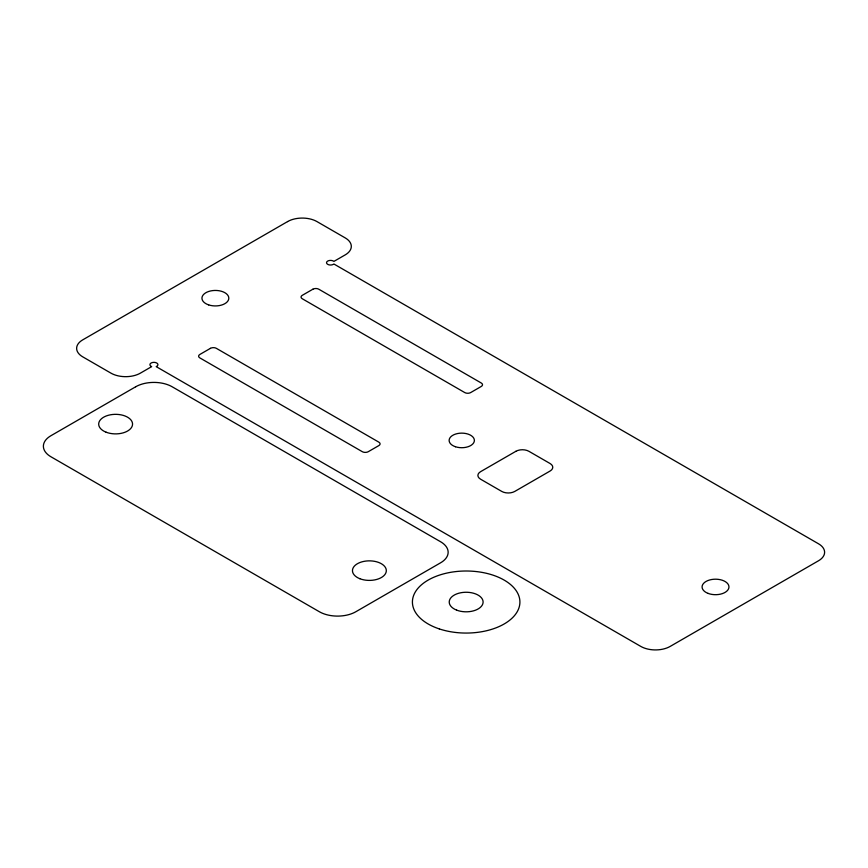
<?xml version="1.0" encoding="UTF-8"?>
<svg xmlns="http://www.w3.org/2000/svg" width="868" height="868" viewBox="0 0 868 868"><rect width="100%" height="100%" fill="white"/><g stroke="black" fill="none" stroke-linecap="round" stroke-linejoin="round"><path stroke-width="1.3" d="M287.579 221.59L82.72 339.865A20.778 12 0 0 0 82.72 356.835L110.974 373.153A20.778 12 0 0 0 140.366 373.153L151.672 366.621L151.097 366.296A3.993 2.311 0 0 1 151.097 363.03A3.993 2.311 0 0 1 156.75 363.03A3.993 2.311 0 0 1 156.75 366.296L156.186 366.621L640.79 646.41A20.778 12 0 0 0 670.183 646.41L818.524 560.761A20.778 12 0 0 0 818.524 543.791L333.92 264.013L333.355 264.339A3.993 2.311 0 0 1 327.703 264.339A3.993 2.311 0 0 1 327.703 261.073A3.993 2.311 0 0 1 333.355 261.073L333.92 261.398L345.225 254.877A20.778 12 0 0 0 345.225 237.908L316.972 221.59A20.778 12 0 0 0 287.579 221.59M135.701 386.77L50.93 435.714A25.78 14.886 0 0 0 50.93 456.763L319.37 611.745A25.78 14.886 0 0 0 355.826 611.745L440.597 562.8A25.78 14.886 0 0 0 440.597 541.751L172.157 386.77A25.78 14.886 0 0 0 135.701 386.77M210.436 348.35L199.846 354.469A4.199 2.42 0 0 0 199.846 357.898L362.325 451.696A4.199 2.42 0 0 0 368.26 451.696L378.849 445.588A4.199 2.42 0 0 0 378.849 442.159L216.371 348.35A4.199 2.42 0 0 0 210.436 348.35M312.871 289.218L302.281 295.326A4.199 2.42 0 0 0 302.281 298.755L464.749 392.564A4.199 2.42 0 0 0 470.684 392.564L481.284 386.444A4.199 2.42 0 0 0 481.284 383.016L318.806 289.218A4.199 2.42 0 0 0 312.871 289.218M515.896 451.295L480.579 471.682A9.19 5.306 0 0 0 480.579 479.19L501.769 491.429A9.19 5.306 0 0 0 514.767 491.429L550.084 471.031A9.19 5.306 0 0 0 550.084 463.523L528.894 451.295A9.19 5.306 0 0 0 515.896 451.295M455.44 446.738A12.629 7.291 0 0 0 474.384 440.423A12.629 7.291 0 0 0 455.44 434.108A12.629 7.291 0 0 0 455.44 446.738M708.006 593.365A13.432 7.747 0 0 0 728.925 587.495A13.432 7.747 0 0 0 709.666 579.965A13.432 7.747 0 0 0 708.006 593.365M208.667 304.896A13.432 7.747 0 0 0 228.816 298.191A13.432 7.747 0 0 0 208.667 291.474A13.432 7.747 0 0 0 208.667 304.896M359.884 578.728A16.948 9.787 0 0 0 386.282 571.328A16.948 9.787 0 0 0 361.978 561.835A16.948 9.787 0 0 0 359.884 578.728M456.666 610.139A16.948 9.787 0 0 0 483.064 602.728A16.948 9.787 0 0 0 458.76 593.235A16.948 9.787 0 0 0 456.666 610.139M106.113 432.21A16.948 9.787 0 0 0 132.511 424.81A16.948 9.787 0 0 0 108.207 415.316A16.948 9.787 0 0 0 106.113 432.21M439.295 628.909A53.751 31.031 0 0 0 519.91 602.034A53.751 31.031 0 0 0 439.295 575.159A53.751 31.031 0 0 0 439.295 628.909"/></g></svg>
